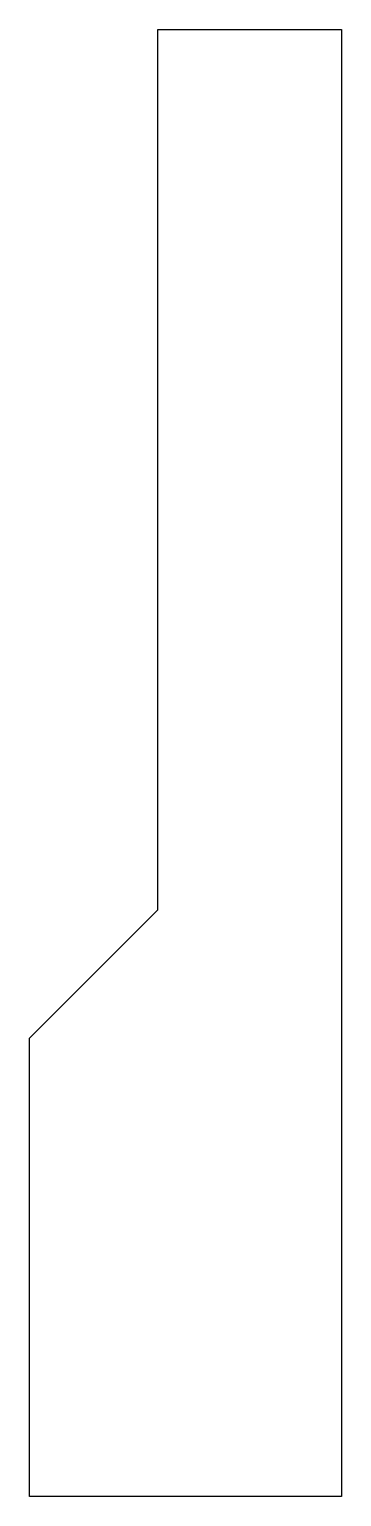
# Model space of a CAD drawing. Header units: metres. Extents: x 8 to 25, y -25 to 55.
import ezdxf

# ---------------------------------------------------------------- set-up
doc = ezdxf.new("R2010")
doc.units = ezdxf.units.M

msp = doc.modelspace()

# ---------------------------------------------------------------- linework, layer by layer
for p, q in [((15, 7), (15, 55)), ((15, 55), (25, 55)), ((25, 55), (25, -25)), ((8, 0), (15, 7)), ((8, -25), (8, 0)), ((25, -25), (8, -25))]:
    msp.add_line(p, q)

doc.saveas('drawing.dxf')
